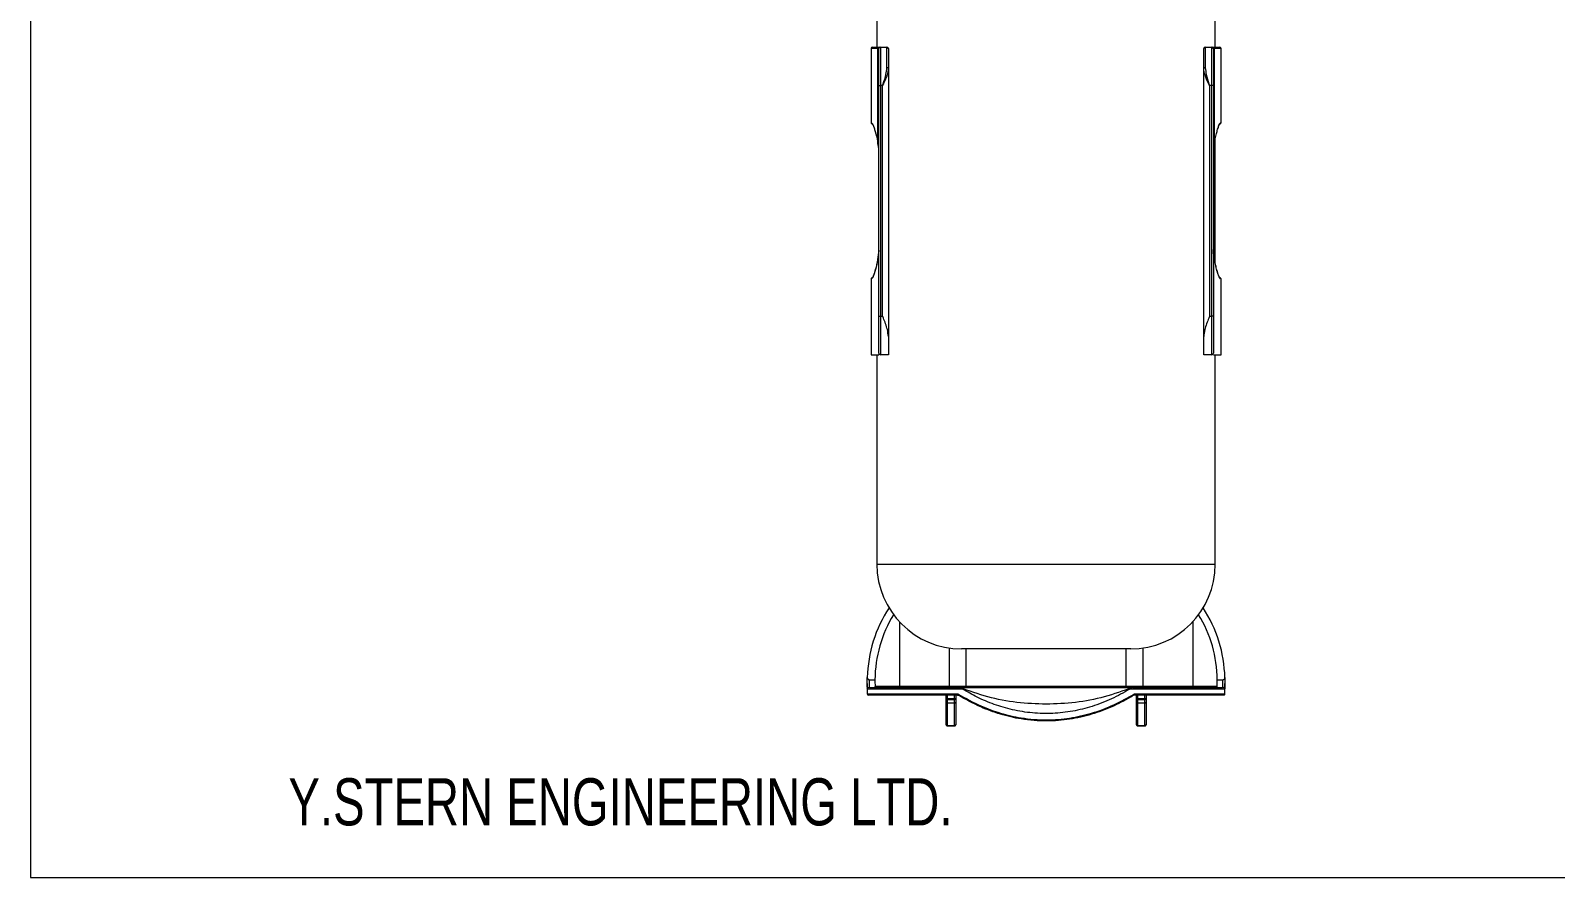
# Model space of a CAD drawing. Header units: millimetres. Extents: x 3 to 295, y 3 to 207.
# Drawn here: x 2.7 to 116, y 2.6 to 65.5 of the extents above; entities that cross this region are included whole.
import ezdxf

# ---------------------------------------------------------------- set-up
doc = ezdxf.new("R2010")
doc.units = ezdxf.units.MM
doc.layers.add('LEVEL0', color=179, linetype='Continuous')
doc.styles.add('SLDTEXTSTYLE0', font='TXT', dxfattribs={"width": 0.75})

msp = doc.modelspace()

# ---------------------------------------------------------------- linework, layer by layer
at = {"color": 7, "linetype": 'Continuous', "lineweight": 15}
for p, q in [((65.588, 74.401), (65.588, 64.258)), ((90.73, 64.258), (90.73, 74.401)), ((65.159, 64.144), (65.159, 58.63)), ((65.273, 64.258), (65.774, 64.258)), ((65.73, 61.401), (65.73, 64.144)), ((65.774, 64.258), (65.845, 64.258)), ((65.845, 64.258), (66.33, 64.258)), ((66.445, 64.144), (66.445, 62.676)), ((89.873, 62.676), (89.873, 64.144)), ((89.988, 64.258), (90.473, 64.258)), ((90.473, 64.258), (90.544, 64.258)), ((90.544, 64.258), (91.045, 64.258)), ((90.588, 64.144), (90.588, 61.401)), ((91.159, 58.63), (91.159, 64.144)), ((66.445, 62.676), (66.445, 42.753)), ((89.873, 42.753), (89.873, 62.676)), ((65.73, 44.258), (65.73, 61.401)), ((90.588, 61.401), (90.588, 44.258)), ((65.28, 58.544), (65.245, 58.544)), ((65.664, 57.048), (65.692, 56.796)), ((90.626, 56.796), (90.654, 57.048)), ((90.73, 48.211), (90.73, 57.429)), ((65.159, 47.03), (65.159, 41.397)), ((91.038, 47.115), (91.073, 47.115)), ((91.159, 41.397), (91.159, 47.03)), ((65.73, 41.515), (65.73, 44.258)), ((90.588, 44.258), (90.588, 41.515)), ((66.445, 42.753), (66.445, 41.401)), ((89.873, 41.401), (89.873, 42.753)), ((65.159, 41.401), (65.73, 41.401)), ((65.588, 41.401), (65.588, 25.83)), ((66.445, 41.401), (65.845, 41.401)), ((90.473, 41.401), (89.873, 41.401)), ((90.588, 41.401), (91.159, 41.401)), ((90.73, 25.83), (90.73, 41.401)), ((84.445, 19.544), (71.873, 19.544)), ((65.017, 17.258), (65.445, 17.258)), ((90.873, 17.258), (91.301, 17.258)), ((64.873, 16.97), (64.873, 16.201)), ((71.578, 16.115), (64.959, 16.115)), ((65.041, 16.687), (71.69, 16.687)), ((70.73, 15.83), (70.73, 16.03)), ((71.445, 16.115), (71.445, 15.83)), ((71.703, 16.687), (71.756, 16.677)), ((71.715, 16.687), (84.581, 16.687)), ((84.615, 16.687), (84.562, 16.677)), ((84.628, 16.687), (91.277, 16.687)), ((91.359, 16.115), (84.7, 16.115)), ((84.873, 15.83), (84.873, 16.03)), ((85.588, 16.115), (85.588, 15.83)), ((91.445, 16.201), (91.445, 16.969)), ((70.73, 15.785), (70.73, 15.83)), ((70.73, 15.588), (70.73, 15.785)), ((70.73, 13.918), (70.73, 15.588)), ((71.445, 15.83), (71.445, 15.785)), ((71.445, 15.785), (71.445, 15.588)), ((71.445, 15.588), (71.445, 13.918)), ((84.873, 15.785), (84.873, 15.83)), ((84.873, 15.588), (84.873, 15.785)), ((84.873, 13.918), (84.873, 15.588)), ((85.588, 15.83), (85.588, 15.785)), ((85.588, 15.785), (85.588, 15.588)), ((85.588, 15.588), (85.588, 13.918)), ((70.73, 13.915), (70.73, 13.918)), ((71.359, 13.83), (70.816, 13.83)), ((71.445, 13.918), (71.445, 13.915)), ((84.873, 13.915), (84.873, 13.918)), ((85.502, 13.83), (84.959, 13.83)), ((85.588, 13.918), (85.588, 13.915))]:
    msp.add_line(p, q, dxfattribs=at)
at = {"color": 8, "linetype": 'Continuous', "lineweight": 0}
for p, q in [((65.664, 64.144), (65.159, 64.144)), ((65.664, 57.048), (65.664, 64.144)), ((65.73, 64.144), (65.664, 64.144)), ((65.845, 64.258), (65.845, 61.401)), ((66.33, 62.729), (66.33, 64.258)), ((89.988, 64.258), (89.988, 62.729)), ((90.473, 61.401), (90.473, 64.258)), ((90.654, 64.144), (90.588, 64.144)), ((90.654, 64.144), (90.654, 57.048)), ((91.159, 64.144), (90.654, 64.144)), ((65.73, 61.401), (65.845, 61.401)), ((65.845, 61.401), (65.845, 44.258)), ((66.016, 61.401), (65.845, 61.401)), ((66.016, 44.258), (66.016, 61.401)), ((90.473, 61.401), (90.302, 61.401)), ((90.302, 61.401), (90.302, 44.258)), ((90.473, 44.258), (90.473, 61.401)), ((90.588, 61.401), (90.473, 61.401)), ((65.159, 58.63), (65.195, 58.63)), ((91.123, 58.63), (91.159, 58.63)), ((65.692, 56.796), (65.73, 56.796)), ((90.588, 56.796), (90.626, 56.796)), ((65.195, 47.03), (65.159, 47.03)), ((91.159, 47.03), (91.123, 47.03)), ((65.73, 44.258), (65.845, 44.258)), ((65.845, 44.258), (65.845, 41.401)), ((65.845, 44.258), (66.016, 44.258)), ((90.302, 44.258), (90.473, 44.258)), ((90.473, 41.401), (90.473, 44.258)), ((90.588, 44.258), (90.473, 44.258)), ((65.588, 25.83), (90.73, 25.83)), ((67.262, 21.558), (67.262, 16.773)), ((89.056, 21.558), (89.056, 16.773)), ((70.981, 16.773), (70.981, 19.608)), ((72.205, 19.544), (72.205, 16.773)), ((84.113, 16.773), (84.113, 19.544)), ((85.337, 19.608), (85.337, 16.773)), ((64.873, 16.201), (71.599, 16.201)), ((71.963, 16.544), (64.898, 16.544)), ((65.445, 16.773), (67.262, 16.773)), ((67.262, 16.773), (70.981, 16.773)), ((70.816, 16.115), (70.816, 15.83)), ((70.981, 16.773), (72.205, 16.773)), ((71.359, 15.83), (71.359, 16.115)), ((84.562, 16.677), (71.756, 16.677)), ((72.205, 16.773), (72.205, 16.687)), ((72.205, 16.773), (84.113, 16.773)), ((84.113, 16.773), (85.337, 16.773)), ((84.113, 16.773), (84.113, 16.687)), ((91.42, 16.544), (84.355, 16.544)), ((84.719, 16.201), (91.445, 16.201)), ((84.959, 16.115), (84.959, 15.83)), ((85.337, 16.773), (89.056, 16.773)), ((85.502, 15.83), (85.502, 16.115)), ((89.056, 16.773), (90.872, 16.773)), ((70.816, 15.83), (70.73, 15.83)), ((70.816, 15.785), (70.73, 15.785)), ((71.359, 15.83), (70.816, 15.83)), ((70.816, 15.83), (70.816, 15.785)), ((70.816, 15.785), (71.359, 15.785)), ((70.816, 15.785), (70.816, 15.503)), ((71.359, 15.503), (70.816, 15.503)), ((70.816, 15.503), (70.816, 13.834)), ((71.445, 15.83), (71.359, 15.83)), ((71.359, 15.785), (71.359, 15.83)), ((71.359, 15.503), (71.359, 15.785)), ((71.445, 15.785), (71.359, 15.785)), ((71.359, 13.834), (71.359, 15.503)), ((84.873, 15.83), (84.959, 15.83)), ((84.873, 15.785), (84.959, 15.785)), ((85.502, 15.83), (84.959, 15.83)), ((84.959, 15.83), (84.959, 15.785)), ((84.959, 15.785), (85.502, 15.785)), ((84.959, 15.785), (84.959, 15.503)), ((85.502, 15.503), (84.959, 15.503)), ((84.959, 15.503), (84.959, 13.834)), ((85.588, 15.83), (85.502, 15.83)), ((85.502, 15.785), (85.502, 15.83)), ((85.588, 15.785), (85.502, 15.785)), ((85.502, 15.503), (85.502, 15.785)), ((85.502, 13.834), (85.502, 15.503)), ((70.816, 13.834), (71.359, 13.834)), ((70.816, 13.834), (70.816, 13.83)), ((71.359, 13.83), (71.359, 13.834)), ((84.959, 13.834), (85.502, 13.834)), ((84.959, 13.834), (84.959, 13.83)), ((85.502, 13.83), (85.502, 13.834))]:
    msp.add_line(p, q, dxfattribs=at)
at = {"color": 8, "linetype": 'Continuous', "lineweight": 0, "flags": 128}
for points in [[(66.445, 62.676), (66.442, 62.686), (66.436, 62.696), (66.425, 62.706), (66.411, 62.714), (66.394, 62.72), (66.374, 62.725), (66.353, 62.728), (66.33, 62.729)], [(89.988, 62.729), (89.965, 62.728), (89.944, 62.725), (89.924, 62.72), (89.907, 62.714), (89.893, 62.706), (89.882, 62.696), (89.875, 62.686), (89.873, 62.676)]]:
    msp.add_lwpolyline(points, dxfattribs=at)
at = {"color": 7, "linetype": 'Continuous', "lineweight": 15, "flags": 128}
msp.add_lwpolyline([(71.621, 16.109), (71.633, 16.105), (71.64, 16.101), (71.643, 16.1), (71.645, 16.099), (71.646, 16.098), (71.646, 16.098), (71.643, 16.1), (71.637, 16.103)], dxfattribs=at)
at = {"color": 7, "linetype": 'Continuous', "lineweight": 15}
for centre, radius, start, end in [((65.273, 64.144), 0.114, 89.99888, 179.99792), ((65.845, 64.144), 0.114, 89.99888, 179.99792), ((66.33, 64.144), 0.114, 0.00208, 90.00112), ((89.988, 64.144), 0.114, 89.99888, 179.99792), ((90.473, 64.144), 0.114, 0.00208, 90.00112), ((91.045, 64.144), 0.114, 0.00208, 90.00112), ((65.245, 58.63), 0.0857, 179.99853, 270.00289), ((91.073, 58.63), 0.0857, 269.99711, 0.00147), ((65.245, 47.03), 0.0857, 89.99711, 180.00147), ((91.073, 47.03), 0.0857, 359.99853, 90.00289), ((65.845, 41.515), 0.114, 179.99781, 270.00112), ((90.473, 41.515), 0.114, 269.99888, 0.00219), ((71.873, 25.83), 6.286, 180.00003, 270.00001), ((84.445, 25.83), 6.286, 269.99999, 359.99997), ((74.691, 17.188), 9.819, 146.64962, 178.68401), ((74.796, 17.202), 9.352, 148.50349, 179.65753), ((81.521, 17.202), 9.352, 0.34247, 31.49651), ((81.627, 17.188), 9.819, 1.31599, 33.35038), ((64.959, 16.201), 0.0857, 179.99853, 270.0036), ((70.645, 16.03), 0.0857, 0.00195, 89.99414), ((84.788, 16.03), 0.0857, 0.00195, 89.99414), ((91.359, 16.201), 0.0857, 269.9964, 0.00147), ((70.816, 13.915), 0.0857, 179.99853, 270.0036), ((71.359, 13.915), 0.0857, 269.9964, 0.00147), ((84.959, 13.915), 0.0857, 179.99853, 270.0036), ((85.502, 13.915), 0.0857, 269.9964, 0.00147)]:
    msp.add_arc(centre, radius, start, end, dxfattribs=at)
at = {"color": 8, "linetype": 'Continuous', "lineweight": 0}
for centre, radius, start, end in [((65.776, 64.146), 0.112, 91.15248, 181.11324), ((90.542, 64.146), 0.112, 358.88676, 88.84752), ((65.28, 58.63), 0.0856, 179.92073, 269.92395), ((91.038, 58.63), 0.0856, 270.07605, 0.07927), ((65.28, 47.03), 0.0857, 113.72036, 180.03867), ((91.038, 47.03), 0.0856, 359.92073, 89.92395), ((65.041, 16.544), 0.143, 90.05111, 180.057), ((67.342, 16.767), 0.0803, 175.94218, 265.24904), ((71.061, 16.767), 0.0803, 175.94257, 265.24907), ((71.582, 16.007), 0.111, 58.97986, 89.22882), ((85.257, 16.767), 0.0803, 274.75093, 4.05743), ((88.975, 16.767), 0.0803, 274.75096, 4.05782), ((91.277, 16.544), 0.143, 359.943, 89.94889), ((70.816, 15.588), 0.0851, 180.42068, 270.407), ((71.36, 15.588), 0.0851, 269.593, 359.57932), ((84.958, 15.588), 0.0851, 180.42068, 270.407), ((85.502, 15.588), 0.0851, 269.593, 359.57932), ((70.815, 13.919), 0.0851, 180.4183, 270.41514), ((71.36, 13.919), 0.0851, 269.58486, 359.5817), ((84.958, 13.919), 0.0851, 180.4183, 270.41514), ((85.502, 13.919), 0.0851, 269.58486, 359.5817)]:
    msp.add_arc(centre, radius, start, end, dxfattribs=at)
for points, knots in [([(66.016, 61.401), (66.017, 61.403), (66.03, 61.443), (66.117, 61.713), (66.267, 62.145), (66.312, 62.558), (66.33, 62.729)], [0, 0, 0, 0, 0.0041747, 0.0917291, 0.6231666, 1, 1, 1, 1]), ([(66.445, 62.676), (66.419, 62.511), (66.358, 62.118), (66.168, 61.733), (66.051, 61.476), (66.028, 61.426), (66.017, 61.403), (66.016, 61.401)], [0, 0, 0, 0, 0.3698217, 0.8780544, 0.9425312, 0.9958506, 1, 1, 1, 1]), ([(90.302, 61.401), (90.301, 61.403), (90.29, 61.426), (90.267, 61.476), (90.15, 61.733), (89.96, 62.118), (89.899, 62.511), (89.873, 62.676)], [0, 0, 0, 0, 0.0041494, 0.0574688, 0.1219456, 0.6301783, 1, 1, 1, 1]), ([(89.988, 62.729), (90.006, 62.558), (90.051, 62.145), (90.201, 61.713), (90.288, 61.443), (90.301, 61.403), (90.302, 61.401)], [0, 0, 0, 0, 0.3768334, 0.9082709, 0.9958253, 1, 1, 1, 1]), ([(65.195, 58.63), (65.235, 58.577), (65.321, 58.463), (65.358, 58.324), (65.377, 58.25)], [0, 0, 0, 0, 0.4636393, 1, 1, 1, 1]), ([(90.908, 58.15), (90.934, 58.225), (90.986, 58.381), (91.028, 58.594), (91.118, 58.628), (91.123, 58.63)], [0, 0, 0, 0, 0.4645256, 0.9678236, 1, 1, 1, 1]), ([(65.73, 49.173), (65.704, 48.939), (65.651, 48.457), (65.515, 47.8), (65.361, 47.349), (65.273, 47.098), (65.213, 47.046), (65.195, 47.03)], [0, 0, 0, 0, 0.3166899, 0.6533608, 0.8941065, 0.9675223, 1, 1, 1, 1]), ([(91.123, 47.03), (91.085, 47.083), (90.949, 47.272), (90.834, 47.752), (90.67, 48.405), (90.615, 48.915), (90.588, 49.173)], [0, 0, 0, 0, 0.0885607, 0.3110271, 0.6515727, 1, 1, 1, 1]), ([(65.017, 17.258), (65.017, 17.257), (65.016, 17.172), (65.012, 17.022), (65.024, 16.844), (65.013, 16.73), (65.037, 16.693), (65.041, 16.687)], [0, 0, 0, 0, 0.0074486, 0.4433122, 0.7732056, 0.9606216, 1, 1, 1, 1]), ([(91.277, 16.687), (91.283, 16.703), (91.306, 16.762), (91.297, 16.9), (91.303, 17.073), (91.302, 17.202), (91.301, 17.258)], [0, 0, 0, 0, 0.0883403, 0.3307812, 0.7038396, 1, 1, 1, 1]), ([(64.898, 16.544), (64.894, 16.552), (64.871, 16.594), (64.875, 16.643), (64.877, 16.683)], [0, 0, 0, 0, 0.1796338, 1, 1, 1, 1]), ([(70.816, 16.115), (70.816, 16.115), (70.813, 16.115), (70.795, 16.114), (70.766, 16.092), (70.739, 16.061), (70.732, 16.037), (70.73, 16.03)], [0, 0, 0, 0, 0.0044409, 0.0670498, 0.426949, 0.8137002, 1, 1, 1, 1]), ([(71.583, 16.118), (71.581, 16.122), (71.575, 16.131), (71.578, 16.152), (71.585, 16.175), (71.594, 16.191), (71.599, 16.2), (71.599, 16.201), (71.599, 16.201)], [0, 0, 0, 0, 0.1474121, 0.3642469, 0.6606463, 0.9695115, 0.9887526, 1, 1, 1, 1]), ([(71.578, 16.115), (71.58, 16.115), (71.582, 16.115), (71.585, 16.117), (71.584, 16.118), (71.583, 16.118)], [0, 0, 0, 0, 0.5563681, 0.7722582, 1, 1, 1, 1]), ([(71.599, 16.201), (71.599, 16.2), (71.6, 16.189), (71.604, 16.168), (71.612, 16.141), (71.623, 16.117), (71.634, 16.107), (71.639, 16.102)], [0, 0, 0, 0, 0.04035603, 0.29735265, 0.583058, 0.81969253, 1, 1, 1, 1]), ([(71.599, 16.201), (72.163, 15.886), (73.178, 15.319), (74.772, 14.746), (76.102, 14.435), (77.264, 14.298), (78.468, 14.253), (79.907, 14.37), (81.581, 14.746), (83.201, 15.35), (84.219, 15.921), (84.719, 16.201)], [0, 0, 0, 0, 0.1398713, 0.2515295, 0.3659899, 0.435274, 0.504884, 0.6269186, 0.7471622, 0.8758805, 1, 1, 1, 1]), ([(84.553, 16.665), (84.553, 16.666), (84.553, 16.666), (84.555, 16.668), (84.557, 16.672), (84.56, 16.675), (84.562, 16.677)], [0, 0, 0, 0, 0.0192653, 0.1232121, 0.5268955, 1, 1, 1, 1]), ([(84.873, 16.03), (84.875, 16.037), (84.882, 16.061), (84.909, 16.092), (84.938, 16.114), (84.956, 16.115), (84.959, 16.115), (84.959, 16.115)], [0, 0, 0, 0, 0.1863013, 0.5730504, 0.9329501, 0.995559, 1, 1, 1, 1]), ([(91.443, 16.757), (91.445, 16.704), (91.448, 16.631), (91.426, 16.563), (91.42, 16.544)], [0, 0, 0, 0, 0.7290959, 1, 1, 1, 1])]:
    msp.add_open_spline(points, degree=3, knots=knots, dxfattribs=at)
at = {"color": 7, "linetype": 'Continuous', "lineweight": 15}
for points, knots in [([(65.248, 58.55), (65.256, 58.537), (65.288, 58.489), (65.33, 58.387), (65.361, 58.298), (65.378, 58.25)], [0, 0, 0, 0, 0.14042714, 0.52790221, 1, 1, 1, 1]), ([(65.377, 58.25), (65.407, 58.166), (65.521, 57.843), (65.601, 57.437), (65.653, 57.117), (65.664, 57.048)], [0, 0, 0, 0, 0.2160634, 0.8291424, 1, 1, 1, 1]), ([(90.654, 57.048), (90.698, 57.315), (90.758, 57.688), (90.875, 58.047), (90.908, 58.15)], [0, 0, 0, 0, 0.7148248, 1, 1, 1, 1]), ([(90.908, 58.15), (90.926, 58.203), (90.963, 58.315), (91.002, 58.455), (91.065, 58.524), (91.069, 58.55), (91.069, 58.551)], [0, 0, 0, 0, 0.3899542, 0.818466, 0.9954649, 1, 1, 1, 1]), ([(65.721, 49.117), (65.72, 49.109), (65.709, 48.947), (65.667, 48.644), (65.595, 48.225), (65.518, 47.872), (65.457, 47.664), (65.432, 47.577)], [0, 0, 0, 0, 0.0152464, 0.3100056, 0.5844126, 0.8278369, 1, 1, 1, 1]), ([(90.906, 47.512), (90.88, 47.597), (90.818, 47.802), (90.738, 48.15), (90.662, 48.566), (90.611, 48.931), (90.595, 49.155), (90.591, 49.224)], [0, 0, 0, 0, 0.1531195, 0.3672084, 0.613417, 0.8812266, 1, 1, 1, 1]), ([(65.25, 47.114), (65.246, 47.109), (65.241, 47.103), (65.247, 47.106), (65.248, 47.107)], [0, 0, 0, 0, 0.7005667, 1, 1, 1, 1]), ([(65.432, 47.577), (65.427, 47.56), (65.4, 47.464), (65.347, 47.32), (65.294, 47.18), (65.257, 47.125), (65.25, 47.114)], [0, 0, 0, 0, 0.1055093, 0.6026967, 0.9223444, 1, 1, 1, 1]), ([(91.07, 47.109), (91.061, 47.123), (91.029, 47.174), (90.979, 47.298), (90.933, 47.418), (90.909, 47.501), (90.906, 47.512)], [0, 0, 0, 0, 0.1120082, 0.4110886, 0.9177584, 1, 1, 1, 1]), ([(66.445, 42.753), (66.423, 42.926), (66.364, 43.401), (66.159, 43.887), (66.033, 44.213), (66.017, 44.257), (66.016, 44.258)], [0, 0, 0, 0, 0.3311821, 0.9118228, 0.9963608, 1, 1, 1, 1]), ([(90.302, 44.258), (90.301, 44.257), (90.284, 44.213), (90.159, 43.887), (89.954, 43.401), (89.895, 42.926), (89.873, 42.753)], [0, 0, 0, 0, 0.0036392, 0.0881772, 0.6688179, 1, 1, 1, 1]), ([(64.877, 16.683), (64.877, 16.686), (64.87, 16.763), (64.875, 16.937), (64.874, 17.178), (64.874, 17.344), (64.875, 17.414)], [0, 0, 0, 0, 0.01204585, 0.3149209, 0.71511137, 1, 1, 1, 1]), ([(64.875, 17.414), (64.878, 17.389), (64.885, 17.344), (64.922, 17.298), (64.957, 17.273), (64.987, 17.261), (65.007, 17.259), (65.017, 17.258)], [0, 0, 0, 0, 0.317526, 0.5840967, 0.73767, 0.8730002, 1, 1, 1, 1]), ([(65.445, 17.258), (65.445, 17.175), (65.445, 17.027), (65.447, 16.865), (65.451, 16.787), (65.452, 16.773)], [0, 0, 0, 0, 0.5172689, 0.9100679, 1, 1, 1, 1]), ([(90.866, 16.773), (90.867, 16.806), (90.873, 16.912), (90.873, 17.074), (90.873, 17.202), (90.873, 17.258)], [0, 0, 0, 0, 0.20942097, 0.65084907, 1, 1, 1, 1]), ([(91.301, 17.258), (91.31, 17.259), (91.329, 17.26), (91.361, 17.273), (91.399, 17.301), (91.435, 17.349), (91.441, 17.393), (91.443, 17.414)], [0, 0, 0, 0, 0.11310566, 0.2459537, 0.43599182, 0.72554776, 1, 1, 1, 1]), ([(91.443, 17.414), (91.443, 17.383), (91.444, 17.249), (91.443, 17.032), (91.447, 16.844), (91.443, 16.759), (91.443, 16.757)], [0, 0, 0, 0, 0.13935966, 0.61156536, 0.9922114, 1, 1, 1, 1]), ([(65.556, 16.687), (65.556, 16.687), (65.528, 16.687), (65.473, 16.705), (65.458, 16.752), (65.452, 16.773)], [0, 0, 0, 0, 0.0077006, 0.577013, 1, 1, 1, 1]), ([(71.578, 16.115), (71.583, 16.115), (71.596, 16.115), (71.61, 16.113), (71.619, 16.109), (71.621, 16.109)], [0, 0, 0, 0, 0.3167504, 0.8854931, 1, 1, 1, 1]), ([(84.7, 16.115), (84.7, 16.115), (84.61, 16.058), (84.069, 15.746), (83.038, 15.21), (81.526, 14.649), (79.908, 14.286), (78.468, 14.168), (77.263, 14.212), (76.101, 14.35), (74.77, 14.663), (73.191, 15.235), (72.19, 15.795), (71.639, 16.102)], [0, 0, 0, 0, 0.0000011, 0.0232545, 0.136074, 0.2525354, 0.373404, 0.4960374, 0.5659921, 0.6356255, 0.7506577, 0.8629276, 1, 1, 1, 1]), ([(71.69, 16.687), (71.69, 16.687), (71.716, 16.687), (71.741, 16.676), (71.765, 16.665)], [0, 0, 0, 0, 0.00881324, 1, 1, 1, 1]), ([(78.159, 15.436), (77.43, 15.464), (75.973, 15.52), (73.815, 15.938), (72.442, 16.43), (71.756, 16.677)], [0, 0, 0, 0, 0.3333333, 0.6666668, 1, 1, 1, 1]), ([(71.765, 16.665), (71.793, 16.648), (71.859, 16.607), (71.925, 16.567), (71.963, 16.544)], [0, 0, 0, 0, 0.4266395, 1, 1, 1, 1]), ([(84.355, 16.544), (83.916, 16.298), (83.024, 15.799), (81.606, 15.254), (80.138, 14.889), (78.648, 14.718), (77.143, 14.757), (75.682, 14.989), (74.306, 15.399), (73.068, 15.916), (72.315, 16.344), (71.963, 16.544)], [0, 0, 0, 0, 0.11552639, 0.23457481, 0.34764765, 0.46240081, 0.57794802, 0.69258475, 0.80115045, 0.90714786, 1, 1, 1, 1]), ([(84.562, 16.677), (83.876, 16.43), (82.503, 15.938), (80.345, 15.52), (78.888, 15.464), (78.159, 15.436)], [0, 0, 0, 0, 0.3333333, 0.6666667, 1, 1, 1, 1]), ([(84.355, 16.544), (84.406, 16.575), (84.472, 16.615), (84.538, 16.656), (84.553, 16.665)], [0, 0, 0, 0, 0.767964, 1, 1, 1, 1]), ([(84.628, 16.687), (84.628, 16.687), (84.602, 16.687), (84.577, 16.676), (84.553, 16.665)], [0, 0, 0, 0, 0.00881324, 1, 1, 1, 1]), ([(84.705, 16.118), (84.703, 16.117), (84.702, 16.116), (84.7, 16.115), (84.7, 16.115)], [0, 0, 0, 0, 0.9970102, 1, 1, 1, 1]), ([(84.705, 16.118), (84.709, 16.122), (84.717, 16.13), (84.722, 16.151), (84.723, 16.174), (84.721, 16.192), (84.719, 16.201), (84.719, 16.201)], [0, 0, 0, 0, 0.1763163, 0.405176, 0.6909193, 0.9836001, 1, 1, 1, 1]), ([(90.866, 16.773), (90.859, 16.752), (90.844, 16.705), (90.79, 16.687), (90.762, 16.687), (90.762, 16.687)], [0, 0, 0, 0, 0.422987, 0.9922994, 1, 1, 1, 1])]:
    msp.add_open_spline(points, degree=3, knots=knots, dxfattribs=at)
at = {"layer": 'LEVEL0', "color": 7, "lineweight": 15}
for p, q in [((2.695, 207.116), (2.695, 2.563)), ((2.695, 2.563), (295.236, 2.563))]:
    msp.add_line(p, q, dxfattribs=at)

# ---------------------------------------------------------------- texts
at = {"layer": 'LEVEL0', "color": 7, "insert": (71.206, 9.935), "char_height": 3.5, "attachment_point": 3, "style": 'SLDTEXTSTYLE0'}
msp.add_mtext('Y.STERN ENGINEERING LTD.', dxfattribs=at)

doc.saveas('drawing.dxf')
